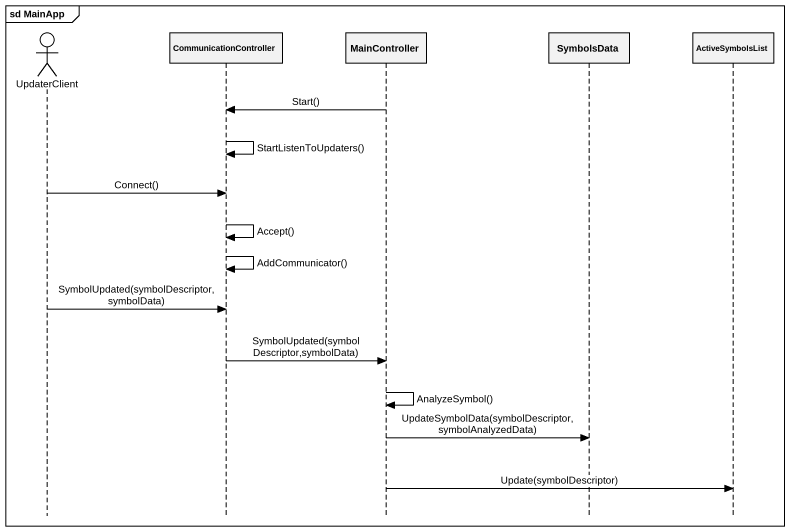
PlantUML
@startuml
mainframe sd MainApp
hide footbox
actor UpdaterClient
participant CommunicationController
participant MainController
participant SymbolsData
participant ActiveSymbolsList

MainController -> CommunicationController : Start()
CommunicationController -> CommunicationController : StartListenToUpdaters()
UpdaterClient -> CommunicationController : Connect()
CommunicationController -> CommunicationController : Accept()
CommunicationController -> CommunicationController : AddCommunicator()
UpdaterClient -> CommunicationController : SymbolUpdated(symbolDescriptor,symbolData)
CommunicationController -> MainController : SymbolUpdated(symbolDescriptor,symbolData)
MainController -> MainController : AnalyzeSymbol()
MainController -> SymbolsData : UpdateSymbolData(symbolDescriptor,symbolAnalyzedData)
MainController -> ActiveSymbolsList : Update(symbolDescriptor)
@enduml
